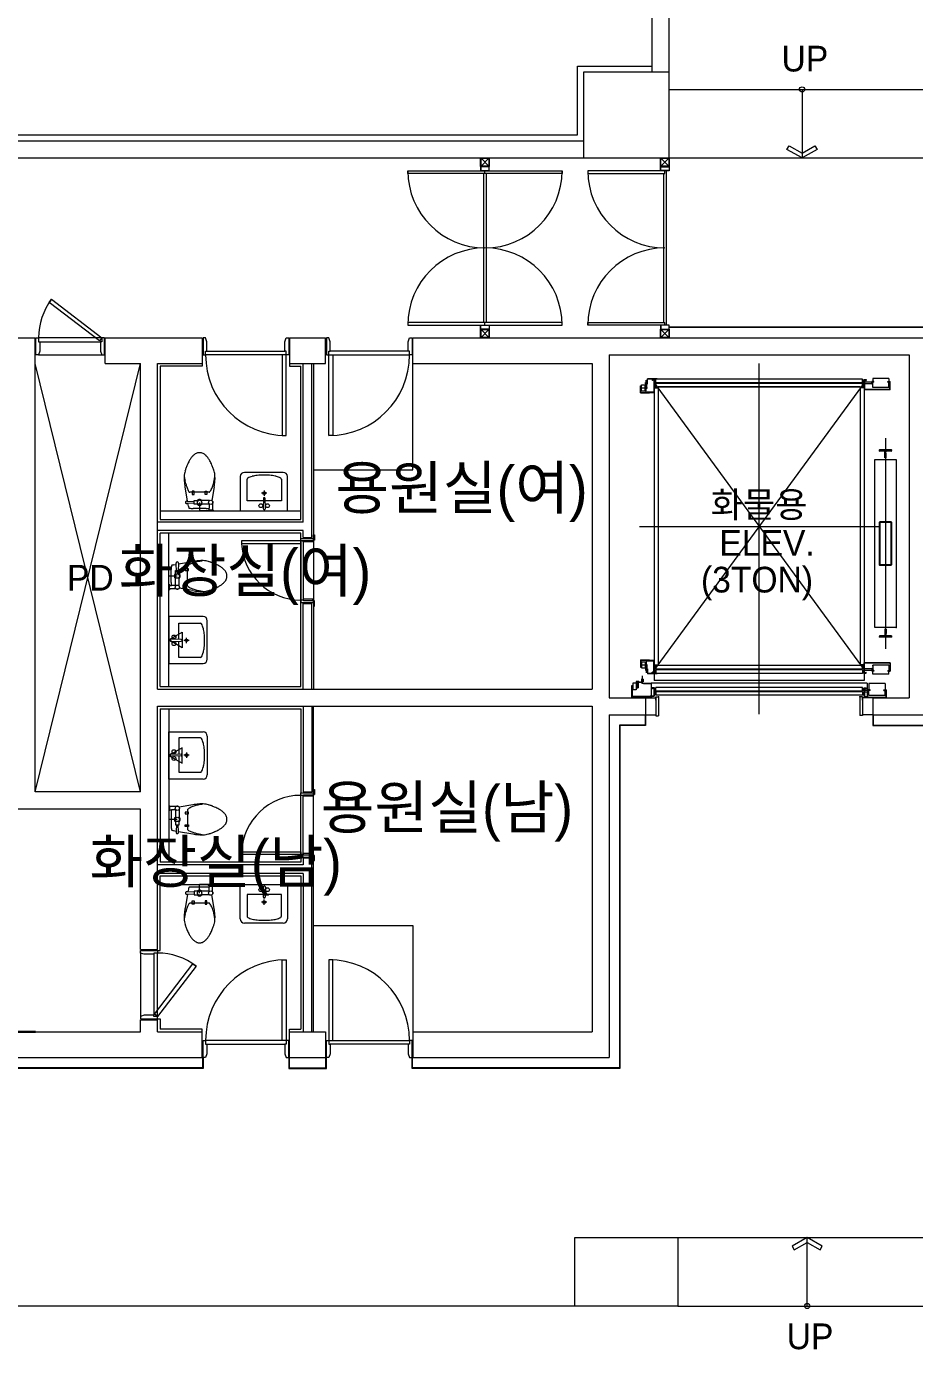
# Model space of a CAD drawing. Header units: millimetres. Extents: x 43806 to 399860, y -65551 to 59129.
# Drawn here: x 168675 to 179038, y -37451 to -22008 of the extents above; entities that cross this region are included whole.
import ezdxf
from ezdxf.enums import TextEntityAlignment as Align

# ---------------------------------------------------------------- set-up
doc = ezdxf.new("R2010")
doc.units = ezdxf.units.MM
doc.header["$LTSCALE"] = 400
doc.header["$MEASUREMENT"] = 0
doc.linetypes.add('광-XR-PLAN$0$PHANTOM', pattern=[2.5, 1.25, -0.25, 0.25, -0.25, 0.25, -0.25])
doc.layers.add('A', color=8, linetype='CONTINUOUS', lineweight=0)
doc.layers.add('유도관제-구역제어장치', color=7, linetype='CONTINUOUS')
doc.styles.add('CS', font='', dxfattribs={"height": 300})
doc.styles.get('CS').set_extended_font_data('HYwulM')

msp = doc.modelspace()

# ---------------------------------------------------------------- linework, layer by layer
at = {"layer": 'A', "ltscale": 2}
for p, q in [((175975, -22543), (175975, -14543)), ((176175, -22543), (176175, -14543)), ((175105, -23273), (175105, -22473)), ((175105, -22473), (175975, -22473)), ((176175, -22543), (175175, -22543)), ((175175, -22543), (175175, -23543)), ((176175, -23543), (176175, -22543)), ((176175, -22743), (179275, -22743)), ((168145, -23273), (175105, -23273)), ((168075, -23343), (175175, -23343)), ((168075, -23543), (175175, -23543)), ((175175, -23543), (176175, -23543)), ((176175, -23543), (179275, -23543)), ((179301, -25517), (176175, -25517)), ((179295, -25523), (176175, -25523)), ((165975, -25643), (168775, -25643)), ((168775, -30943), (168775, -25643)), ((169595, -25643), (170725, -25643)), ((169595, -25943), (169595, -25643)), ((170725, -25643), (170725, -25943)), ((171745, -25643), (172165, -25643)), ((171745, -25643), (171745, -25943)), ((172165, -25943), (172165, -25643)), ((173185, -25643), (179175, -25643)), ((173185, -25943), (173185, -25643)), ((168775, -30943), (170005, -25943)), ((170005, -30943), (168775, -25943)), ((169595, -25943), (170005, -25943)), ((170005, -30943), (170005, -25943)), ((170205, -25943), (170725, -25943)), ((170205, -29743), (170205, -25943)), ((170725, -25943), (170725, -25973)), ((171745, -25943), (172165, -25943)), ((171745, -25943), (171745, -25973)), ((173185, -25943), (175275, -25943)), ((173185, -27183), (173185, -25943)), ((175275, -25943), (175275, -29743)), ((175475, -25843), (175475, -29843)), ((175475, -25843), (178975, -25843)), ((178975, -25843), (178975, -29843)), ((170725, -25973), (170235, -25973)), ((170235, -25973), (170235, -27763)), ((171745, -25973), (171875, -25973)), ((171875, -27763), (171875, -25973)), ((172025, -27183), (173185, -27183)), ((170235, -27763), (171875, -27763)), ((170205, -29743), (175275, -29743)), ((170205, -29943), (175275, -29943)), ((170205, -32783), (170205, -29943)), ((175275, -29943), (175275, -33743)), ((175475, -29843), (175900, -29843)), ((175900, -29843), (175900, -30043)), ((178550, -29843), (178975, -29843)), ((178550, -29843), (178550, -30043)), ((175475, -30043), (175475, -34043)), ((175475, -30043), (175900, -30043)), ((175894, -30043), (175894, -30163)), ((175900, -30043), (175900, -30169)), ((178550, -30043), (179175, -30043)), ((178550, -30043), (178550, -30169)), ((178556, -30043), (178556, -30163)), ((175894, -30163), (175595, -30163)), ((175595, -30163), (175595, -34163)), ((175900, -30169), (175601, -30169)), ((175601, -30169), (175601, -34169)), ((178550, -30169), (179301, -30169)), ((178556, -30163), (179295, -30163)), ((170005, -30943), (168775, -30943)), ((170005, -31143), (166175, -31143)), ((170005, -32783), (170005, -31143)), ((170235, -32793), (170235, -31923)), ((170235, -31923), (171875, -31923)), ((171875, -31923), (171875, -33713)), ((172025, -32503), (173185, -32503)), ((173185, -32503), (173185, -33743)), ((170005, -32783), (170205, -32783)), ((170205, -32793), (170235, -32793)), ((170005, -33743), (170005, -33603)), ((170005, -33603), (170205, -33603)), ((170205, -33593), (170235, -33593)), ((170205, -33743), (170205, -33603)), ((170235, -33593), (170235, -33713)), ((166175, -33743), (170005, -33743)), ((170205, -33743), (170725, -33743)), ((170725, -33713), (170235, -33713)), ((170725, -33743), (170725, -33713)), ((170725, -34043), (170725, -33743)), ((171745, -33743), (171745, -33713)), ((171745, -33713), (171875, -33713)), ((171745, -33743), (172165, -33743)), ((171745, -34043), (171745, -33743)), ((172165, -33743), (172165, -34043)), ((173185, -33743), (175275, -33743)), ((173185, -33743), (173185, -34043)), ((165975, -34043), (170725, -34043)), ((170729, -34043), (170735, -34043)), ((170729, -34043), (170729, -34163)), ((170735, -34043), (170735, -34169)), ((171735, -34043), (171741, -34043)), ((171735, -34043), (171735, -34169)), ((171741, -34043), (171741, -34163)), ((171745, -34043), (172165, -34043)), ((172169, -34043), (172175, -34043)), ((172169, -34163), (172169, -34043)), ((172175, -34169), (172175, -34043)), ((173175, -34043), (173181, -34043)), ((173175, -34169), (173175, -34043)), ((173181, -34163), (173181, -34043)), ((173185, -34043), (175475, -34043)), ((170729, -34163), (168169, -34163)), ((170735, -34169), (168169, -34169)), ((171735, -34169), (172175, -34169)), ((171741, -34163), (172169, -34163)), ((175601, -34169), (173175, -34169)), ((175595, -34163), (173181, -34163)), ((175075, -36143), (176275, -36143)), ((175075, -36943), (175075, -36143)), ((176275, -36143), (179295, -36143)), ((176275, -36143), (176275, -36943)), ((175075, -36943), (168175, -36943)), ((176275, -36943), (175075, -36943)), ((176275, -36943), (179295, -36943))]:
    msp.add_line(p, q, dxfattribs=at)
at = {"layer": 'A'}
for p, q in [((177725, -22743), (177725, -23543)), ((177549, -23443), (177574, -23400)), ((177725, -23543), (177549, -23443)), ((177574, -23400), (177725, -23486)), ((177725, -23486), (177875, -23400)), ((177900, -23443), (177725, -23543)), ((177875, -23400), (177900, -23443)), ((173975, -23643), (173975, -23543)), ((173975, -23543), (174075, -23543)), ((174071, -23639), (173979, -23547)), ((173979, -23639), (174071, -23547)), ((173979, -23639), (173979, -23547)), ((173979, -23547), (174071, -23547)), ((174071, -23547), (174071, -23639)), ((174075, -23543), (174075, -23643)), ((176075, -23643), (176075, -23543)), ((176075, -23543), (176175, -23543)), ((176171, -23639), (176079, -23547)), ((176079, -23639), (176171, -23547)), ((176079, -23639), (176079, -23547)), ((176079, -23547), (176171, -23547)), ((176171, -23547), (176171, -23639)), ((176175, -23543), (176175, -23643)), ((173125, -23723), (173125, -23693)), ((173125, -23693), (174925, -23693)), ((174925, -23723), (173125, -23723)), ((174075, -23643), (173975, -23643)), ((174075, -23643), (173975, -23643)), ((173975, -23643), (173975, -23693)), ((173975, -23693), (174075, -23693)), ((174073, -23645), (173977, -23645)), ((173977, -23645), (173977, -23691)), ((173977, -23691), (174073, -23691)), ((174071, -23639), (173979, -23639)), ((174010, -23723), (174010, -25463)), ((174025, -23723), (174025, -23693)), ((174040, -23723), (174040, -25463)), ((174073, -23691), (174073, -23645)), ((174075, -23693), (174075, -23643)), ((174925, -23693), (174925, -23723)), ((176125, -23693), (175225, -23693)), ((175225, -23693), (175225, -23723)), ((175225, -23723), (176125, -23723)), ((176175, -23643), (176075, -23643)), ((176075, -23693), (176075, -23643)), ((176075, -23643), (176175, -23643)), ((176175, -23693), (176075, -23693)), ((176077, -23691), (176077, -23645)), ((176077, -23645), (176173, -23645)), ((176173, -23691), (176077, -23691)), ((176171, -23639), (176079, -23639)), ((176110, -23723), (176110, -25463)), ((176125, -23723), (176125, -23693)), ((176140, -23693), (176140, -25493)), ((176173, -23645), (176173, -23691)), ((176175, -23643), (176175, -23693)), ((168941, -25230), (168967, -25193)), ((169528, -25679), (168941, -25230)), ((168967, -25193), (169555, -25643)), ((174925, -25463), (173125, -25463)), ((173125, -25463), (173125, -25493)), ((174025, -25493), (174025, -25463)), ((174925, -25493), (174925, -25463)), ((175225, -25493), (175225, -25463)), ((175225, -25463), (176125, -25463)), ((176125, -25493), (176125, -25463)), ((173125, -25493), (174925, -25493)), ((173975, -25493), (174075, -25493)), ((173975, -25543), (173975, -25493)), ((173975, -25643), (173975, -25543)), ((173975, -25543), (174075, -25543)), ((174075, -25543), (173975, -25543)), ((173977, -25495), (174073, -25495)), ((173977, -25541), (173977, -25495)), ((174073, -25541), (173977, -25541)), ((174071, -25639), (173979, -25547)), ((173979, -25639), (174071, -25547)), ((173979, -25639), (173979, -25547)), ((173979, -25547), (174071, -25547)), ((174071, -25547), (174071, -25639)), ((174073, -25495), (174073, -25541)), ((174075, -25493), (174075, -25543)), ((174075, -25543), (174075, -25643)), ((176125, -25493), (175225, -25493)), ((176175, -25493), (176075, -25493)), ((176075, -25493), (176075, -25543)), ((176075, -25643), (176075, -25543)), ((176075, -25543), (176175, -25543)), ((176075, -25543), (176175, -25543)), ((176173, -25495), (176077, -25495)), ((176077, -25495), (176077, -25541)), ((176077, -25541), (176173, -25541)), ((176171, -25639), (176079, -25547)), ((176079, -25639), (176171, -25547)), ((176079, -25639), (176079, -25547)), ((176079, -25547), (176171, -25547)), ((176171, -25547), (176171, -25639)), ((176173, -25541), (176173, -25495)), ((176175, -25543), (176175, -25493)), ((176175, -25543), (176175, -25643)), ((168785, -25643), (168785, -25643)), ((168785, -25643), (168815, -25643)), ((168785, -25843), (168785, -25643)), ((169555, -25643), (168815, -25643)), ((168815, -25643), (168815, -25688)), ((168815, -25688), (168830, -25688)), ((168830, -25688), (169540, -25688)), ((168830, -25688), (168830, -25798)), ((169555, -25643), (169528, -25679)), ((169555, -25688), (169540, -25688)), ((169540, -25688), (169540, -25798)), ((169585, -25643), (169555, -25643)), ((169555, -25643), (169555, -25688)), ((169585, -25643), (169585, -25643)), ((169585, -25843), (169585, -25643)), ((170765, -25643), (170735, -25643)), ((170735, -25643), (170735, -25843)), ((170780, -25688), (170765, -25643)), ((170765, -25643), (170765, -25643)), ((170780, -25798), (170780, -25688)), ((171690, -25688), (171705, -25643)), ((171690, -25798), (171690, -25688)), ((171705, -25643), (171705, -25643)), ((171705, -25643), (171735, -25643)), ((171735, -25643), (171735, -25843)), ((172205, -25643), (172175, -25643)), ((172175, -25643), (172175, -25843)), ((172220, -25688), (172205, -25643)), ((172205, -25643), (172205, -25643)), ((172220, -25798), (172220, -25688)), ((173130, -25688), (173145, -25643)), ((173130, -25798), (173130, -25688)), ((173145, -25643), (173145, -25643)), ((173145, -25643), (173175, -25643)), ((173175, -25643), (173175, -25843)), ((174075, -25643), (173975, -25643)), ((174071, -25639), (173979, -25639)), ((176175, -25643), (176075, -25643)), ((176171, -25639), (176079, -25639)), ((168815, -25843), (168785, -25843)), ((168830, -25798), (168815, -25843)), ((168815, -25843), (169555, -25843)), ((168815, -25843), (168815, -25843)), ((169540, -25798), (169555, -25843)), ((169555, -25843), (169555, -25843)), ((169555, -25843), (169585, -25843)), ((170735, -25843), (170735, -25843)), ((170735, -25843), (170765, -25843)), ((170765, -25843), (170765, -25798)), ((170765, -25798), (170780, -25798)), ((171705, -25843), (170765, -25843)), ((170780, -25798), (171690, -25798)), ((171660, -25843), (171660, -26783)), ((171705, -25843), (171660, -25843)), ((171705, -25798), (171690, -25798)), ((171705, -25843), (171705, -25798)), ((171705, -26783), (171705, -25843)), ((171735, -25843), (171705, -25843)), ((171735, -25843), (171735, -25843)), ((171905, -27793), (171905, -25943)), ((172005, -27973), (172005, -25943)), ((172025, -25943), (172025, -29743)), ((172175, -25843), (172175, -25843)), ((172175, -25843), (172205, -25843)), ((172205, -25843), (172205, -25798)), ((172205, -25798), (172220, -25798)), ((172205, -25843), (173145, -25843)), ((172205, -26783), (172205, -25843)), ((172205, -25843), (172250, -25843)), ((173130, -25798), (172220, -25798)), ((172250, -25843), (172250, -26783)), ((173145, -25798), (173130, -25798)), ((173145, -25843), (173145, -25798)), ((173175, -25843), (173145, -25843)), ((173175, -25843), (173175, -25843)), ((177225, -30034), (177225, -25943)), ((175840, -26286), (175840, -26201)), ((175840, -26201), (175846, -26201)), ((175840, -26226), (175921, -26226)), ((175846, -26280), (175846, -26201)), ((175846, -26212), (175852, -26212)), ((175846, -26240), (175852, -26240)), ((175852, -26262), (175852, -26191)), ((175852, -26191), (175894, -26191)), ((175894, -26262), (175894, -26191)), ((175898, -26180), (175898, -26164)), ((175898, -26164), (175917, -26164)), ((175898, -26180), (175920, -26180)), ((175902, -26229), (175902, -26180)), ((175902, -26229), (175913, -26229)), ((175908, -26280), (175908, -26135)), ((175913, -26229), (175913, -26180)), ((175917, -26133), (175920, -26133)), ((175917, -26180), (175917, -26133)), ((175920, -26180), (175920, -26123)), ((176035, -26123), (175920, -26123)), ((175920, -26152), (175923, -26152)), ((175923, -26152), (175923, -26126)), ((176020, -26126), (175923, -26126)), ((175975, -26130), (175975, -26142)), ((176000, -26130), (175975, -26130)), ((175981, -26142), (175975, -26142)), ((175981, -26136), (175981, -26142)), ((175994, -26136), (175981, -26136)), ((176020, -26147), (175991, -26147)), ((176020, -26197), (175991, -26197)), ((175994, -26136), (175994, -26274)), ((176000, -26130), (176000, -26280)), ((176016, -26141), (176000, -26141)), ((176016, -26154), (176000, -26154)), ((178450, -26168), (176000, -26168)), ((178450, -26168), (176000, -29518)), ((176000, -26168), (178450, -29518)), ((176000, -26168), (176000, -29643)), ((176016, -26191), (176000, -26191)), ((176016, -26204), (176000, -26204)), ((176000, -26228), (176045, -26228)), ((176020, -26133), (176005, -26133)), ((176005, -26133), (176005, -26140)), ((176017, -26140), (176005, -26140)), ((176017, -26154), (176005, -26154)), ((176005, -26162), (176005, -26154)), ((176020, -26162), (176005, -26162)), ((176020, -26183), (176005, -26183)), ((176005, -26183), (176005, -26190)), ((176017, -26190), (176005, -26190)), ((176017, -26204), (176005, -26204)), ((176005, -26212), (176005, -26204)), ((176020, -26212), (176005, -26212)), ((176016, -26154), (176016, -26141)), ((176016, -26191), (176016, -26204)), ((176017, -26154), (176017, -26140)), ((176017, -26190), (176017, -26204)), ((178430, -26126), (176020, -26126)), ((176020, -26168), (176020, -26126)), ((176020, -26164), (176020, -26168)), ((178430, -26168), (176020, -26168)), ((178430, -26176), (176020, -26176)), ((176020, -26218), (176020, -26176)), ((176020, -26176), (176020, -26206)), ((178430, -26218), (176020, -26218)), ((176035, -26126), (176035, -26123)), ((178405, -26213), (176045, -26213)), ((176045, -26213), (176045, -29458)), ((178405, -26213), (178405, -29458)), ((178450, -26228), (178405, -26228)), ((178430, -26168), (178430, -26126)), ((178430, -26133), (178444, -26133)), ((178430, -26162), (178444, -26162)), ((178430, -26164), (178430, -26168)), ((178430, -26176), (178430, -26206)), ((178430, -26218), (178430, -26176)), ((178430, -26183), (178444, -26183)), ((178430, -26197), (178459, -26197)), ((178430, -26212), (178444, -26212)), ((178433, -26140), (178444, -26140)), ((178433, -26154), (178433, -26140)), ((178433, -26154), (178444, -26154)), ((178433, -26190), (178444, -26190)), ((178433, -26190), (178433, -26204)), ((178433, -26204), (178444, -26204)), ((178434, -26154), (178434, -26141)), ((178434, -26141), (178450, -26141)), ((178434, -26154), (178450, -26154)), ((178434, -26191), (178450, -26191)), ((178434, -26191), (178434, -26204)), ((178434, -26204), (178450, -26204)), ((178444, -26133), (178444, -26140)), ((178444, -26162), (178444, -26154)), ((178444, -26183), (178444, -26190)), ((178444, -26212), (178444, -26204)), ((178450, -26130), (178450, -26250)), ((178450, -26130), (178474, -26130)), ((178450, -26168), (178450, -29643)), ((178755, -26250), (178450, -26250)), ((178455, -26136), (178455, -26245)), ((178455, -26136), (178469, -26136)), ((178538, -26160), (178455, -26160)), ((178538, -26181), (178455, -26181)), ((178751, -26245), (178455, -26245)), ((178469, -26136), (178469, -26142)), ((178469, -26142), (178474, -26142)), ((178474, -26130), (178474, -26142)), ((178538, -26183), (178538, -26154)), ((178563, -26154), (178538, -26154)), ((178542, -26183), (178538, -26183)), ((178542, -26183), (178542, -26158)), ((178563, -26158), (178542, -26158)), ((178740, -26118), (178550, -26118)), ((178550, -26118), (178550, -26152)), ((178565, -26152), (178550, -26152)), ((178550, -26221), (178550, -26161)), ((178565, -26161), (178550, -26161)), ((178550, -26213), (178550, -26221)), ((178740, -26221), (178550, -26221)), ((178563, -26158), (178563, -26154)), ((178565, -26161), (178565, -26152)), ((178725, -26161), (178725, -26152)), ((178725, -26152), (178740, -26152)), ((178725, -26161), (178740, -26161)), ((178727, -26158), (178727, -26154)), ((178727, -26154), (178751, -26154)), ((178727, -26158), (178748, -26158)), ((178740, -26118), (178740, -26152)), ((178740, -26221), (178740, -26161)), ((178748, -26167), (178748, -26158)), ((178748, -26167), (178751, -26167)), ((178751, -26245), (178751, -26152)), ((178751, -26152), (178755, -26152)), ((178755, -26250), (178755, -26152)), ((175840, -26286), (175945, -26286)), ((175846, -26280), (176000, -26280)), ((175852, -26262), (175894, -26262)), ((175917, -26280), (175917, -26274)), ((175917, -26274), (175994, -26274)), ((171660, -26783), (171705, -26783)), ((172250, -26783), (172205, -26783)), ((178699, -26814), (178699, -29273)), ((178574, -29023), (178574, -27063)), ((178574, -27063), (178824, -27063)), ((178824, -27063), (178824, -29023)), ((171170, -27263), (171170, -27663)), ((171670, -27213), (171220, -27213)), ((171249, -27546), (171249, -27292)), ((171649, -27292), (171649, -27546)), ((171720, -27663), (171720, -27263)), ((170554, -27549), (170525, -27383)), ((170695, -27443), (170580, -27443)), ((170610, -27433), (170610, -27473)), ((170630, -27433), (170610, -27433)), ((170610, -27473), (170630, -27473)), ((170630, -27473), (170630, -27433)), ((170810, -27443), (170695, -27443)), ((170760, -27473), (170760, -27433)), ((170760, -27433), (170780, -27433)), ((170780, -27473), (170760, -27473)), ((170780, -27433), (170780, -27473)), ((170865, -27383), (170837, -27541)), ((171480, -27456), (171418, -27456)), ((171450, -27425), (171450, -27487)), ((170545, -27548), (170554, -27549)), ((170559, -27577), (170545, -27578)), ((170554, -27549), (170630, -27553)), ((170630, -27573), (170559, -27577)), ((170565, -27608), (170559, -27577)), ((170695, -27633), (170620, -27633)), ((170630, -27543), (170680, -27543)), ((170630, -27583), (170630, -27543)), ((170680, -27583), (170630, -27583)), ((170695, -27563), (170695, -27663)), ((170770, -27633), (170695, -27633)), ((170810, -27543), (170710, -27543)), ((170810, -27583), (170710, -27583)), ((170805, -27578), (170805, -27632)), ((170805, -27653), (170805, -27632)), ((170845, -27578), (170845, -27653)), ((171437, -27546), (171249, -27546)), ((171439, -27517), (171435, -27630)), ((171464, -27630), (171459, -27517)), ((171649, -27546), (171461, -27546)), ((171905, -27793), (170205, -27793)), ((170790, -27663), (170695, -27663)), ((170790, -27663), (170795, -27653)), ((170860, -27663), (170790, -27663)), ((170795, -27653), (170805, -27653)), ((170845, -27653), (170805, -27653)), ((170845, -27653), (170855, -27653)), ((170855, -27653), (170860, -27663)), ((171170, -27663), (171720, -27663)), ((171905, -27893), (170205, -27893)), ((170235, -29713), (170235, -27923)), ((171875, -27923), (170235, -27923)), ((171875, -29713), (171875, -27923)), ((171905, -27973), (171905, -27893)), ((172025, -28003), (172025, -27943)), ((172025, -27943), (172035, -27943)), ((172035, -27943), (172035, -28003)), ((175827, -27843), (178622, -27843)), ((171875, -28013), (171185, -28013)), ((171185, -28013), (171185, -28043)), ((171185, -28043), (171875, -28043)), ((171875, -28013), (171875, -27983)), ((171875, -27983), (172025, -27983)), ((171875, -28043), (171875, -28013)), ((171908, -28013), (171875, -28013)), ((171905, -27973), (172005, -27973)), ((171905, -28023), (171905, -28693)), ((172025, -28013), (172012, -28013)), ((172025, -27983), (172025, -28013)), ((172035, -28003), (172025, -28003)), ((170449, -28282), (170615, -28253)), ((170365, -28423), (170365, -28348)), ((170390, -28293), (170421, -28288)), ((170415, -28408), (170415, -28358)), ((170415, -28358), (170455, -28358)), ((170421, -28288), (170420, -28273)), ((170425, -28358), (170421, -28288)), ((170449, -28282), (170445, -28358)), ((170450, -28273), (170449, -28282)), ((170455, -28358), (170455, -28408)), ((170565, -28338), (170525, -28338)), ((170525, -28338), (170525, -28358)), ((170525, -28358), (170565, -28358)), ((170555, -28423), (170555, -28308)), ((170565, -28358), (170565, -28338)), ((170435, -28423), (170335, -28423)), ((170335, -28518), (170335, -28423)), ((170335, -28588), (170335, -28518)), ((170335, -28518), (170345, -28523)), ((170345, -28523), (170345, -28533)), ((170345, -28573), (170345, -28533)), ((170345, -28533), (170366, -28533)), ((170365, -28498), (170365, -28423)), ((170420, -28533), (170366, -28533)), ((170415, -28538), (170415, -28438)), ((170455, -28538), (170455, -28438)), ((170615, -28593), (170457, -28565)), ((170525, -28488), (170565, -28488)), ((170525, -28508), (170525, -28488)), ((170565, -28508), (170525, -28508)), ((170555, -28538), (170555, -28423)), ((170565, -28488), (170565, -28508)), ((170345, -28583), (170335, -28588)), ((170420, -28573), (170345, -28573)), ((170345, -28573), (170345, -28583)), ((171908, -28703), (171875, -28703)), ((171875, -28703), (171875, -28733)), ((172025, -28703), (172012, -28703)), ((172025, -28733), (172025, -28703)), ((172035, -28713), (172025, -28713)), ((172025, -28713), (172025, -28773)), ((172035, -28773), (172035, -28713)), ((171875, -28733), (172025, -28733)), ((171905, -29743), (171905, -28743)), ((171905, -28743), (172005, -28743)), ((172005, -29743), (172005, -28743)), ((172025, -28773), (172035, -28773)), ((170735, -28894), (170335, -28894)), ((170335, -28894), (170335, -29444)), ((170452, -29162), (170452, -28974)), ((170452, -28974), (170706, -28974)), ((170785, -29394), (170785, -28944)), ((178824, -29023), (178574, -29023)), ((170335, -29169), (170491, -29079)), ((170491, -29260), (170335, -29169)), ((170481, -29164), (170368, -29159)), ((170368, -29188), (170481, -29184)), ((170452, -29374), (170452, -29185)), ((170491, -29079), (170491, -29260)), ((170573, -29174), (170511, -29174)), ((170542, -29205), (170542, -29143)), ((170335, -29444), (170735, -29444)), ((170706, -29374), (170452, -29374)), ((175840, -29400), (175945, -29400)), ((175840, -29400), (175840, -29486)), ((175840, -29460), (175921, -29460)), ((175840, -29486), (175846, -29486)), ((175846, -29406), (175846, -29486)), ((175846, -29406), (176000, -29406)), ((175846, -29446), (175852, -29446)), ((175846, -29474), (175852, -29474)), ((175852, -29425), (175852, -29496)), ((175852, -29425), (175894, -29425)), ((175852, -29496), (175894, -29496)), ((175894, -29425), (175894, -29496)), ((175902, -29457), (175902, -29506)), ((175902, -29457), (175913, -29457)), ((175908, -29406), (175908, -29552)), ((175913, -29457), (175913, -29506)), ((175917, -29406), (175917, -29412)), ((175917, -29412), (175994, -29412)), ((176020, -29489), (175991, -29489)), ((175994, -29550), (175994, -29412)), ((176000, -29557), (176000, -29406)), ((176000, -29458), (176045, -29458)), ((176016, -29483), (176000, -29483)), ((176020, -29475), (176005, -29475)), ((176005, -29475), (176005, -29482)), ((176017, -29482), (176005, -29482)), ((176016, -29496), (176016, -29483)), ((176017, -29496), (176017, -29482)), ((178430, -29468), (176020, -29468)), ((176020, -29468), (176020, -29510)), ((176020, -29510), (176020, -29481)), ((178450, -29458), (178405, -29458)), ((178430, -29468), (178430, -29510)), ((178430, -29475), (178444, -29475)), ((178430, -29510), (178430, -29481)), ((178430, -29489), (178459, -29489)), ((178433, -29482), (178444, -29482)), ((178433, -29496), (178433, -29482)), ((178434, -29483), (178450, -29483)), ((178434, -29496), (178434, -29483)), ((178444, -29475), (178444, -29482)), ((178450, -29557), (178450, -29437)), ((178755, -29437), (178450, -29437)), ((178455, -29550), (178455, -29441)), ((178751, -29441), (178455, -29441)), ((178740, -29465), (178550, -29465)), ((178550, -29465), (178550, -29526)), ((178550, -29474), (178550, -29465)), ((178740, -29465), (178740, -29526)), ((178751, -29441), (178751, -29535)), ((178755, -29437), (178755, -29535)), ((175805, -29646), (175805, -29735)), ((175870, -29627), (175850, -29627)), ((175850, -29627), (175850, -29656)), ((175870, -29642), (175850, -29642)), ((175860, -29586), (175860, -29682)), ((175870, -29627), (175870, -29656)), ((175898, -29506), (175898, -29522)), ((175898, -29506), (175920, -29506)), ((175898, -29522), (175917, -29522)), ((175917, -29506), (175917, -29553)), ((175917, -29553), (175920, -29553)), ((175920, -29506), (175920, -29564)), ((175920, -29535), (175923, -29535)), ((176035, -29564), (175920, -29564)), ((175923, -29535), (175923, -29560)), ((176020, -29560), (175923, -29560)), ((175981, -29544), (175975, -29544)), ((175975, -29557), (175975, -29544)), ((176000, -29557), (175975, -29557)), ((175981, -29550), (175981, -29544)), ((175994, -29550), (175981, -29550)), ((176020, -29539), (175991, -29539)), ((176016, -29496), (176000, -29496)), ((176016, -29533), (176000, -29533)), ((176016, -29546), (176000, -29546)), ((178450, -29643), (176000, -29643)), ((176017, -29496), (176005, -29496)), ((176005, -29504), (176005, -29496)), ((176020, -29504), (176005, -29504)), ((176020, -29525), (176005, -29525)), ((176005, -29525), (176005, -29532)), ((176017, -29532), (176005, -29532)), ((176017, -29546), (176005, -29546)), ((176005, -29554), (176005, -29546)), ((176020, -29554), (176005, -29554)), ((176016, -29533), (176016, -29546)), ((176017, -29532), (176017, -29546)), ((178430, -29510), (176020, -29510)), ((178430, -29518), (176020, -29518)), ((176020, -29523), (176020, -29518)), ((176020, -29518), (176020, -29560)), ((178430, -29560), (176020, -29560)), ((176035, -29560), (176035, -29564)), ((178430, -29504), (178444, -29504)), ((178430, -29523), (178430, -29518)), ((178430, -29518), (178430, -29560)), ((178430, -29525), (178444, -29525)), ((178430, -29554), (178444, -29554)), ((178433, -29496), (178444, -29496)), ((178433, -29532), (178433, -29546)), ((178433, -29532), (178444, -29532)), ((178433, -29546), (178444, -29546)), ((178434, -29496), (178450, -29496)), ((178434, -29533), (178434, -29546)), ((178434, -29533), (178450, -29533)), ((178434, -29546), (178450, -29546)), ((178444, -29504), (178444, -29496)), ((178444, -29525), (178444, -29532)), ((178444, -29554), (178444, -29546)), ((178450, -29557), (178474, -29557)), ((178538, -29505), (178455, -29505)), ((178538, -29526), (178455, -29526)), ((178455, -29550), (178469, -29550)), ((178469, -29544), (178474, -29544)), ((178469, -29550), (178469, -29544)), ((178474, -29557), (178474, -29544)), ((178538, -29504), (178538, -29532)), ((178542, -29504), (178538, -29504)), ((178563, -29532), (178538, -29532)), ((178542, -29504), (178542, -29528)), ((178563, -29528), (178542, -29528)), ((178565, -29526), (178550, -29526)), ((178565, -29535), (178550, -29535)), ((178550, -29568), (178550, -29535)), ((178740, -29568), (178550, -29568)), ((178563, -29528), (178563, -29532)), ((178565, -29526), (178565, -29535)), ((178725, -29526), (178725, -29535)), ((178725, -29526), (178740, -29526)), ((178725, -29535), (178740, -29535)), ((178727, -29528), (178727, -29532)), ((178727, -29528), (178748, -29528)), ((178727, -29532), (178751, -29532)), ((178740, -29568), (178740, -29535)), ((178748, -29519), (178751, -29519)), ((178748, -29519), (178748, -29528)), ((178751, -29535), (178755, -29535)), ((170235, -29713), (171875, -29713)), ((175737, -29705), (175737, -29843)), ((175743, -29705), (175737, -29705)), ((175743, -29705), (175743, -29837)), ((175749, -29708), (175743, -29708)), ((175749, -29726), (175743, -29726)), ((175791, -29672), (175749, -29672)), ((175749, -29672), (175749, -29752)), ((175791, -29752), (175749, -29752)), ((175821, -29652), (175789, -29652)), ((175789, -29652), (175789, -29662)), ((175791, -29672), (175791, -29752)), ((175797, -29662), (175797, -29726)), ((175812, -29726), (175797, -29726)), ((175805, -29657), (175837, -29657)), ((175805, -29663), (175837, -29663)), ((175812, -29662), (175812, -29726)), ((175821, -29652), (175821, -29662)), ((175835, -29663), (175877, -29678)), ((175837, -29657), (175879, -29672)), ((175877, -29678), (175965, -29678)), ((175879, -29672), (175965, -29672)), ((178485, -29672), (175965, -29672)), ((175965, -29672), (175965, -29822)), ((175965, -29770), (175965, -29822)), ((175975, -29727), (175975, -29739)), ((176000, -29727), (175975, -29727)), ((175981, -29739), (175975, -29739)), ((175981, -29733), (175981, -29739)), ((175994, -29733), (175981, -29733)), ((176020, -29744), (175991, -29744)), ((176020, -29794), (175991, -29794)), ((175994, -29733), (175994, -29822)), ((176000, -29727), (176000, -29827)), ((176016, -29738), (176000, -29738)), ((176016, -29751), (176000, -29751)), ((176016, -29788), (176000, -29788)), ((176016, -29801), (176000, -29801)), ((176020, -29730), (176005, -29730)), ((176005, -29730), (176005, -29737)), ((176017, -29737), (176005, -29737)), ((176017, -29751), (176005, -29751)), ((176005, -29759), (176005, -29751)), ((176020, -29759), (176005, -29759)), ((176020, -29780), (176005, -29780)), ((176005, -29780), (176005, -29787)), ((176017, -29787), (176005, -29787)), ((176005, -29809), (176005, -29801)), ((176017, -29801), (176005, -29801)), ((176016, -29751), (176016, -29738)), ((176016, -29788), (176016, -29801)), ((176017, -29751), (176017, -29737)), ((176017, -29787), (176017, -29801)), ((178430, -29723), (176020, -29723)), ((176020, -29765), (176020, -29723)), ((178430, -29765), (176020, -29765)), ((178430, -29773), (176020, -29773)), ((176020, -29773), (176020, -29815)), ((178430, -29765), (178430, -29723)), ((178430, -29730), (178444, -29730)), ((178430, -29744), (178459, -29744)), ((178430, -29759), (178444, -29759)), ((178430, -29773), (178430, -29815)), ((178430, -29780), (178444, -29780)), ((178430, -29794), (178459, -29794)), ((178433, -29737), (178444, -29737)), ((178433, -29751), (178433, -29737)), ((178433, -29751), (178444, -29751)), ((178433, -29787), (178433, -29801)), ((178433, -29787), (178444, -29787)), ((178433, -29801), (178444, -29801)), ((178434, -29738), (178450, -29738)), ((178434, -29751), (178434, -29738)), ((178434, -29751), (178450, -29751)), ((178434, -29788), (178450, -29788)), ((178434, -29788), (178434, -29801)), ((178434, -29801), (178450, -29801)), ((178444, -29730), (178444, -29737)), ((178444, -29759), (178444, -29751)), ((178444, -29780), (178444, -29787)), ((178444, -29809), (178444, -29801)), ((178450, -29729), (178450, -29839)), ((178450, -29729), (178474, -29729)), ((178455, -29735), (178455, -29834)), ((178455, -29735), (178469, -29735)), ((178493, -29759), (178455, -29759)), ((178493, -29780), (178455, -29780)), ((178469, -29735), (178469, -29741)), ((178469, -29741), (178474, -29741)), ((178474, -29729), (178474, -29741)), ((178485, -29672), (178485, -29759)), ((178485, -29780), (178485, -29834)), ((178493, -29781), (178493, -29752)), ((178518, -29752), (178493, -29752)), ((178497, -29781), (178493, -29781)), ((178497, -29781), (178497, -29756)), ((178518, -29756), (178497, -29756)), ((178505, -29679), (178505, -29750)), ((178695, -29679), (178505, -29679)), ((178520, -29750), (178505, -29750)), ((178505, -29819), (178505, -29759)), ((178520, -29759), (178505, -29759)), ((178518, -29756), (178518, -29752)), ((178520, -29759), (178520, -29750)), ((178680, -29759), (178680, -29750)), ((178680, -29750), (178695, -29750)), ((178680, -29759), (178695, -29759)), ((178682, -29756), (178682, -29752)), ((178682, -29752), (178706, -29752)), ((178682, -29756), (178703, -29756)), ((178695, -29679), (178695, -29750)), ((178695, -29819), (178695, -29759)), ((178703, -29765), (178703, -29756)), ((178703, -29765), (178706, -29765)), ((178706, -29839), (178706, -29750)), ((178706, -29750), (178710, -29750)), ((178710, -29843), (178710, -29750)), ((171905, -29943), (171905, -30943)), ((172005, -29943), (172005, -30943)), ((172025, -30953), (172025, -29943)), ((175970, -29843), (175737, -29843)), ((175743, -29827), (176000, -29827)), ((175970, -29837), (175743, -29837)), ((175844, -29843), (176020, -29843)), ((175850, -29837), (175970, -29837)), ((175954, -29822), (175954, -29827)), ((175954, -29822), (175994, -29822)), ((175965, -29827), (175965, -29837)), ((175970, -29837), (175970, -29843)), ((176020, -29809), (176005, -29809)), ((178430, -29815), (176020, -29815)), ((176020, -29833), (176020, -30053)), ((176020, -29873), (176020, -29833)), ((176020, -29833), (176050, -29833)), ((176050, -29833), (176050, -30053)), ((178400, -29833), (178400, -30051)), ((178430, -29833), (178400, -29833)), ((178430, -29809), (178444, -29809)), ((178430, -29833), (178430, -30051)), ((178430, -29873), (178430, -29833)), ((178710, -29843), (178430, -29843)), ((178706, -29839), (178450, -29839)), ((178496, -29834), (178455, -29834)), ((178466, -29839), (178466, -29843)), ((178496, -29834), (178496, -29839)), ((178505, -29809), (178505, -29817)), ((178695, -29819), (178505, -29819)), ((170235, -29973), (170235, -31763)), ((170235, -29973), (171875, -29973)), ((171875, -29973), (171875, -30953)), ((175900, -30043), (176020, -30043)), ((176020, -30053), (176050, -30053)), ((178430, -30051), (178400, -30051)), ((178550, -30043), (178430, -30043)), ((170335, -30792), (170335, -30242)), ((170335, -30242), (170735, -30242)), ((170706, -30313), (170452, -30313)), ((170452, -30313), (170452, -30501)), ((170785, -30292), (170785, -30742)), ((170491, -30427), (170335, -30517)), ((170335, -30517), (170491, -30607)), ((170368, -30498), (170481, -30503)), ((170481, -30523), (170368, -30527)), ((170452, -30524), (170452, -30713)), ((170491, -30607), (170491, -30427)), ((170573, -30512), (170511, -30512)), ((170542, -30482), (170542, -30544)), ((170452, -30713), (170706, -30713)), ((170735, -30792), (170335, -30792)), ((171875, -30983), (171875, -30953)), ((171875, -30953), (172025, -30953)), ((171908, -30983), (171875, -30983)), ((171905, -30943), (172005, -30943)), ((171905, -31663), (171905, -30993)), ((172025, -30983), (172012, -30983)), ((172025, -30973), (172025, -30913)), ((172025, -30913), (172035, -30913)), ((172025, -30953), (172025, -30983)), ((172035, -30973), (172025, -30973)), ((172035, -30913), (172035, -30973)), ((170335, -31098), (170335, -31168)), ((170345, -31103), (170335, -31098)), ((170335, -31168), (170345, -31163)), ((170335, -31168), (170335, -31263)), ((170345, -31113), (170345, -31103)), ((170345, -31113), (170345, -31153)), ((170420, -31113), (170345, -31113)), ((170345, -31163), (170345, -31153)), ((170345, -31153), (170366, -31153)), ((170365, -31188), (170365, -31263)), ((170420, -31153), (170366, -31153)), ((170415, -31148), (170415, -31248)), ((170455, -31148), (170455, -31248)), ((170615, -31093), (170457, -31121)), ((170565, -31178), (170525, -31178)), ((170525, -31178), (170525, -31198)), ((170555, -31148), (170555, -31263)), ((170565, -31198), (170565, -31178)), ((170435, -31263), (170335, -31263)), ((170365, -31263), (170365, -31338)), ((170415, -31278), (170415, -31328)), ((170415, -31328), (170455, -31328)), ((170425, -31328), (170421, -31399)), ((170449, -31404), (170445, -31328)), ((170455, -31328), (170455, -31278)), ((170525, -31198), (170565, -31198)), ((170525, -31328), (170565, -31328)), ((170525, -31348), (170525, -31328)), ((170565, -31348), (170525, -31348)), ((170555, -31263), (170555, -31378)), ((170565, -31328), (170565, -31348)), ((170390, -31393), (170421, -31399)), ((170421, -31399), (170420, -31413)), ((170450, -31413), (170449, -31404)), ((170449, -31404), (170615, -31433)), ((171185, -31673), (171185, -31643)), ((171185, -31643), (171875, -31643)), ((171875, -31643), (171875, -31673)), ((171905, -31793), (170205, -31793)), ((171875, -31763), (170235, -31763)), ((171875, -31673), (171185, -31673)), ((171908, -31673), (171875, -31673)), ((171875, -31673), (171875, -31703)), ((171875, -31703), (171875, -31763)), ((171875, -31703), (172025, -31703)), ((171905, -31713), (171905, -31793)), ((171905, -31713), (172005, -31713)), ((172005, -33743), (172005, -31713)), ((172025, -31673), (172012, -31673)), ((172025, -31703), (172025, -31673)), ((172035, -31683), (172025, -31683)), ((172025, -31683), (172025, -31743)), ((172025, -33743), (172025, -31703)), ((172025, -31743), (172035, -31743)), ((172035, -31743), (172035, -31683)), ((171905, -31893), (170205, -31893)), ((171905, -31893), (171905, -33743)), ((170559, -32109), (170545, -32108)), ((170565, -32078), (170559, -32109)), ((170630, -32113), (170559, -32109)), ((170695, -32053), (170620, -32053)), ((170680, -32103), (170630, -32103)), ((170630, -32103), (170630, -32143)), ((170695, -32123), (170695, -32023)), ((170790, -32023), (170695, -32023)), ((170770, -32053), (170695, -32053)), ((170810, -32103), (170710, -32103)), ((170860, -32023), (170790, -32023)), ((170790, -32023), (170795, -32033)), ((170795, -32033), (170805, -32033)), ((170845, -32033), (170805, -32033)), ((170805, -32033), (170805, -32055)), ((170805, -32108), (170805, -32055)), ((170845, -32108), (170845, -32033)), ((170845, -32033), (170855, -32033)), ((170855, -32033), (170860, -32023)), ((171170, -32423), (171170, -32023)), ((171170, -32023), (171720, -32023)), ((171439, -32170), (171435, -32056)), ((171464, -32056), (171459, -32170)), ((171720, -32023), (171720, -32423)), ((170554, -32138), (170525, -32303)), ((170545, -32138), (170554, -32138)), ((170554, -32138), (170630, -32133)), ((170695, -32243), (170580, -32243)), ((170610, -32253), (170610, -32213)), ((170610, -32213), (170630, -32213)), ((170630, -32253), (170610, -32253)), ((170630, -32143), (170680, -32143)), ((170630, -32213), (170630, -32253)), ((170810, -32243), (170695, -32243)), ((170810, -32143), (170710, -32143)), ((170760, -32213), (170760, -32253)), ((170780, -32213), (170760, -32213)), ((170760, -32253), (170780, -32253)), ((170780, -32253), (170780, -32213)), ((170865, -32303), (170837, -32145)), ((171437, -32141), (171249, -32141)), ((171249, -32141), (171249, -32395)), ((171480, -32230), (171418, -32230)), ((171450, -32261), (171450, -32199)), ((171649, -32141), (171461, -32141)), ((171649, -32395), (171649, -32141)), ((171670, -32473), (171220, -32473)), ((170005, -32823), (170005, -32793)), ((170005, -32793), (170205, -32793)), ((170005, -32823), (170005, -33563)), ((170050, -32838), (170005, -32823)), ((170005, -32823), (170005, -32823)), ((170160, -32838), (170050, -32838)), ((170205, -32823), (170160, -32823)), ((170160, -32823), (170160, -32838)), ((170160, -32838), (170160, -33548)), ((170205, -32793), (170205, -32793)), ((170205, -32793), (170205, -32823)), ((170205, -33563), (170205, -32823)), ((170169, -33536), (170618, -32950)), ((170655, -32976), (170205, -33563)), ((170618, -32950), (170655, -32976)), ((171660, -33843), (171660, -32903)), ((171660, -32903), (171705, -32903)), ((171705, -32903), (171705, -33843)), ((172250, -32903), (172205, -32903)), ((172205, -32903), (172205, -33843)), ((172250, -33843), (172250, -32903)), ((170050, -33548), (170005, -33563)), ((170005, -33563), (170005, -33563)), ((170005, -33563), (170005, -33593)), ((170005, -33593), (170205, -33593)), ((170160, -33548), (170050, -33548)), ((170160, -33563), (170160, -33548)), ((170205, -33563), (170160, -33563)), ((170205, -33563), (170169, -33536)), ((170205, -33593), (170205, -33563)), ((170205, -33593), (170205, -33593)), ((170735, -33843), (170735, -33843)), ((170735, -33843), (170765, -33843)), ((170735, -34043), (170735, -33843)), ((171705, -33843), (170765, -33843)), ((170765, -33843), (170765, -33888)), ((170765, -33888), (170780, -33888)), ((170780, -33888), (171690, -33888)), ((170780, -33888), (170780, -33998)), ((171705, -33843), (171660, -33843)), ((171705, -33888), (171690, -33888)), ((171690, -33888), (171690, -33998)), ((171735, -33843), (171705, -33843)), ((171705, -33843), (171705, -33888)), ((171735, -33843), (171735, -33843)), ((171735, -34043), (171735, -33843)), ((172175, -33843), (172175, -33843)), ((172175, -33843), (172205, -33843)), ((172175, -34043), (172175, -33843)), ((172205, -33843), (173145, -33843)), ((172205, -33843), (172250, -33843)), ((172205, -33843), (172205, -33888)), ((172205, -33888), (172220, -33888)), ((173130, -33888), (172220, -33888)), ((172220, -33888), (172220, -33998)), ((173145, -33888), (173130, -33888)), ((173130, -33888), (173130, -33998)), ((173175, -33843), (173145, -33843)), ((173145, -33843), (173145, -33888)), ((173175, -33843), (173175, -33843)), ((173175, -34043), (173175, -33843)), ((170765, -34043), (170735, -34043)), ((170780, -33998), (170765, -34043)), ((170765, -34043), (170765, -34043)), ((171690, -33998), (171705, -34043)), ((171705, -34043), (171705, -34043)), ((171705, -34043), (171735, -34043)), ((172205, -34043), (172175, -34043)), ((172220, -33998), (172205, -34043)), ((172205, -34043), (172205, -34043)), ((173130, -33998), (173145, -34043)), ((173145, -34043), (173145, -34043)), ((173145, -34043), (173175, -34043)), ((177785, -36143), (177609, -36243)), ((177609, -36243), (177634, -36287)), ((177634, -36287), (177785, -36201)), ((177785, -36943), (177785, -36143)), ((177960, -36243), (177785, -36143)), ((177785, -36201), (177935, -36287)), ((177935, -36287), (177960, -36243))]:
    msp.add_line(p, q, dxfattribs=at)
at = {"layer": 'A', "linetype": 'ByBlock'}
for p, q in [((178769, -26951), (178629, -26951)), ((178629, -26965), (178629, -26954)), ((178769, -26954), (178629, -26954)), ((178690, -26970), (178631, -26967)), ((178690, -26970), (178693, -26973)), ((178690, -26992), (178693, -26989)), ((178690, -27042), (178690, -26992)), ((178693, -26989), (178693, -26973)), ((178709, -26970), (178705, -26973)), ((178705, -26989), (178705, -26973)), ((178709, -26992), (178705, -26989)), ((178767, -26967), (178709, -26970)), ((178709, -27042), (178709, -26992)), ((178769, -26965), (178769, -26954)), ((178691, -27043), (178690, -27042)), ((178708, -27043), (178691, -27043)), ((178708, -27043), (178709, -27042)), ((178629, -29122), (178629, -29132)), ((178769, -29132), (178629, -29132)), ((178769, -29135), (178629, -29135)), ((178690, -29117), (178631, -29119)), ((178691, -29043), (178690, -29044)), ((178690, -29044), (178690, -29094)), ((178690, -29094), (178693, -29097)), ((178690, -29117), (178693, -29113)), ((178708, -29043), (178691, -29043)), ((178693, -29097), (178693, -29113)), ((178709, -29094), (178705, -29097)), ((178705, -29097), (178705, -29113)), ((178709, -29117), (178705, -29113)), ((178708, -29043), (178709, -29044)), ((178709, -29044), (178709, -29094)), ((178767, -29119), (178709, -29117)), ((178769, -29122), (178769, -29132))]:
    msp.add_line(p, q, dxfattribs=at)
at = {"layer": 'A', "linetype": 'Continuous'}
for p, q in [((170235, -27663), (171875, -27663)), ((170335, -29713), (170335, -27923)), ((171905, -28023), (171905, -28013)), ((171905, -28013), (171908, -28013)), ((172015, -28023), (171905, -28023)), ((171908, -28013), (171908, -28008)), ((171908, -28008), (172012, -28008)), ((172012, -28008), (172012, -28013)), ((172012, -28013), (172015, -28013)), ((172015, -28013), (172015, -28023)), ((172015, -28693), (171905, -28693)), ((171905, -28693), (171905, -28703)), ((171905, -28703), (171908, -28703)), ((171908, -28703), (171908, -28708)), ((171908, -28708), (172012, -28708)), ((172012, -28708), (172012, -28703)), ((172012, -28703), (172015, -28703)), ((172015, -28703), (172015, -28693)), ((170335, -29973), (170335, -31763)), ((171905, -30993), (171905, -30983)), ((171905, -30983), (171908, -30983)), ((172015, -30993), (171905, -30993)), ((171908, -30983), (171908, -30978)), ((171908, -30978), (172012, -30978)), ((172012, -30978), (172012, -30983)), ((172012, -30983), (172015, -30983)), ((172015, -30983), (172015, -30993)), ((172015, -31663), (171905, -31663)), ((171905, -31663), (171905, -31673)), ((171905, -31673), (171908, -31673)), ((171908, -31673), (171908, -31678)), ((171908, -31678), (172012, -31678)), ((172012, -31678), (172012, -31673)), ((172012, -31673), (172015, -31673)), ((172015, -31673), (172015, -31663)), ((170235, -32023), (171875, -32023))]:
    msp.add_line(p, q, dxfattribs=at)
at = {"layer": 'A', "linetype": '광-XR-PLAN$0$PHANTOM', "lineweight": -2}
for p, q in [((178769, -27793), (178629, -27793)), ((178629, -27793), (178629, -28293)), ((178769, -28293), (178769, -27793)), ((178629, -28293), (178769, -28293))]:
    msp.add_line(p, q, dxfattribs=at)
at = {"layer": 'A', "ltscale": 5}
for p, q in [((171875, -28013), (171875, -28703)), ((172025, -28013), (172025, -28703)), ((171875, -31673), (171875, -30983)), ((172025, -31673), (172025, -30983))]:
    msp.add_line(p, q, dxfattribs=at)
at = {"layer": 'A'}
for centre, radius in [((177725, -22743), 30), ((171449, -27456), 15), ((170695, -27563), 25), ((170825, -27563), 25), ((171410, -27602), 22.5), ((171488, -27602), 22.5), ((170435, -28423), 25), ((170435, -28553), 25), ((170396, -29134), 22.5), ((170542, -29174), 15), ((170396, -29213), 22.5), ((170396, -30473), 22.5), ((170396, -30552), 22.5), ((170542, -30513), 15), ((170435, -31133), 25), ((170435, -31263), 25), ((170695, -32123), 25), ((170825, -32123), 25), ((171410, -32084), 22.5), ((171488, -32084), 22.5), ((171449, -32230), 15), ((177785, -36943), 30)]:
    msp.add_circle(centre, radius, dxfattribs=at)
for centre, radius, start, end in [((174025, -23693), 900, 180, 0), ((176125, -23693), 900, 180, 270), ((174025, -25493), 900, 360, 180), ((176125, -25493), 900, 90, 180), ((169555, -25643), 740, 142.5698, 180), ((171705, -25843), 940, 180, 270), ((172205, -25843), 940, 270, 0), ((170812, -27212), 273, 134.7808, 143.1301), ((170736, -27135), 165, 123.6901, 134.7808), ((170690, -27067), 82.6, 107.9901, 123.6901), ((170698, -27091), 108, 99.4623, 107.9901), ((170695, -27071), 87.7, 90, 99.4623), ((170695, -27071), 87.7, 80.5377, 90), ((170691, -27091), 108, 72.0099, 80.5377), ((170699, -27067), 82.6, 56.3099, 72.0099), ((170654, -27135), 165, 45.2192, 56.3099), ((170577, -27212), 273, 36.8699, 45.2192), ((171484, -27504), 1007, 160.4892, 161.5651), ((171065, -27356), 562, 156.0375, 160.4892), ((171361, -27488), 887, 152.4927, 156.0375), ((170767, -27179), 217, 143.1301, 152.4927), ((170622, -27179), 217, 27.5073, 36.8699), ((170028, -27488), 887, 23.9625, 27.5073), ((170325, -27356), 562, 19.5108, 23.9625), ((169906, -27504), 1007, 18.4349, 19.5108), ((170956, -27278), 441, 178.0277, 184.7636), ((170818, -27274), 304, 171.2538, 178.0277), ((171288, -27251), 775, 184.7636, 189.8466), ((170729, -27260), 213, 163.1639, 171.2538), ((170762, -27256), 244, 184.3987, 193.5834), ((170961, -27330), 456, 161.5651, 163.1639), ((171329, -27119), 828, 193.5834, 195.9454), ((170278, -27192), 599, 344.0546, 348.3435), ((170428, -27330), 456, 16.8361, 18.4349), ((170661, -27260), 213, 8.7462, 16.8361), ((170535, -27245), 337, 348.3435, 355.6013), ((170101, -27251), 775, 350.1534, 355.2364), ((170571, -27274), 304, 1.9723, 8.7462), ((170434, -27278), 441, 355.2364, 1.9723), ((171220, -27263), 50, 90, 180), ((171264, -27292), 14.8, 118.9608, 180), ((171351, -27450), 195, 102.911, 118.9608), ((171410, -27705), 458, 95.424, 102.911), ((171449, -28117), 872, 90, 95.424), ((171449, -28117), 872, 84.576, 90), ((171488, -27705), 458, 77.089, 84.576), ((171547, -27450), 195, 61.0392, 77.089), ((171634, -27292), 14.8, 360, 61.0392), ((171670, -27263), 50, 0, 90), ((171557, -27054), 1064, 195.9454, 198.0286), ((171081, -27209), 564, 198.0286, 200.556), ((170826, -27304), 291, 200.556, 204.0722), ((170610, -27401), 54.8, 204.0722, 225), ((170580, -27431), 12.3, 225, 270), ((170810, -27440), 3.54, 270, 323.1301), ((170673, -27337), 174, 323.1301, 330.4325), ((170412, -27189), 475, 330.4325, 333.4349), ((170566, -27266), 303, 333.4349, 337.1947), ((170629, -27292), 234, 337.1947, 344.0546), ((170544, -27563), 15, 86.6335, 273.3665), ((170812, -27563), 251, 190.3597, 194.0362), ((170588, -27619), 20, 194.0362, 207.0737), ((170574, -27626), 5.01, 207.0737, 264.2894), ((170620, -27171), 463, 264.2894, 270), ((170695, -27563), 35, 34.8499, 145.1501), ((170695, -27563), 35, 214.8499, 325.1501), ((170770, -27171), 463, 270, 274.3383), ((170825, -27563), 25, 323.1301, 61.0628), ((171450, -27631), 15, 178.0908, 270), ((171449, -27517), 10, 0, 180), ((171449, -27631), 15, 270, 1.9092), ((171875, -28013), 690, 182.4919, 270), ((170435, -28272), 15, 356.6335, 183.3665), ((170747, -29017), 775, 94.7636, 99.8466), ((170879, -29058), 828, 103.5834, 105.9454), ((170720, -28684), 441, 88.0277, 94.7636), ((170742, -28491), 244, 94.3987, 103.5834), ((170724, -28547), 304, 81.2538, 88.0277), ((170738, -28457), 213, 73.1639, 81.2538), ((170668, -28690), 456, 71.5651, 73.1639), ((170494, -29212), 1007, 70.4892, 71.5651), ((170827, -28348), 463, 174.2894, 180), ((170372, -28303), 5.01, 117.0737, 174.2894), ((170379, -28316), 20, 104.0362, 117.0737), ((170435, -28540), 251, 100.3597, 104.0362), ((170435, -28423), 35, 124.8499, 235.1501), ((170435, -28423), 35, 304.8499, 55.1501), ((170567, -28308), 12.3, 135, 180), ((170597, -28338), 54.8, 114.0722, 135), ((170694, -28554), 291, 110.556, 114.0722), ((170789, -28809), 564, 108.0286, 110.556), ((170944, -29285), 1064, 105.9454, 108.0286), ((170642, -28793), 562, 66.0375, 70.4892), ((170510, -29090), 887, 62.4927, 66.0375), ((170819, -28496), 217, 53.1301, 62.4927), ((170786, -28541), 273, 44.7808, 53.1301), ((170863, -28464), 165, 33.6901, 44.7808), ((170931, -28419), 82.6, 17.9901, 33.6901), ((170907, -28427), 108, 9.4623, 17.9901), ((170927, -28423), 87.7, 0, 9.4623), ((170827, -28498), 463, 180, 184.3383), ((170435, -28553), 25, 233.1301, 331.0628), ((170558, -28538), 3.54, 180, 233.1301), ((170661, -28402), 174, 233.1301, 240.4325), ((170809, -28140), 475, 240.4325, 243.4349), ((170732, -28294), 303, 243.4349, 247.1947), ((170642, -28053), 562, 289.5108, 293.9625), ((170510, -27757), 887, 293.9625, 297.5073), ((170819, -28351), 217, 297.5073, 306.8699), ((170786, -28306), 273, 306.8699, 315.2192), ((170863, -28382), 165, 315.2192, 326.3099), ((170931, -28428), 82.6, 326.3099, 342.0099), ((170907, -28420), 108, 342.0099, 350.5377), ((170927, -28423), 87.7, 350.5377, 0), ((170706, -28357), 234, 247.1947, 254.0546), ((170747, -27830), 775, 260.1534, 265.2364), ((170806, -28006), 599, 254.0546, 258.3435), ((170720, -28162), 441, 265.2364, 271.9723), ((170753, -28263), 337, 258.3435, 265.6013), ((170724, -28300), 304, 271.9723, 278.7462), ((170738, -28389), 213, 278.7462, 286.8361), ((170668, -28157), 456, 286.8361, 288.4349), ((170494, -27634), 1007, 288.4349, 289.5108), ((170706, -28988), 14.8, 28.9608, 90), ((170548, -29076), 195, 12.911, 28.9608), ((170735, -28944), 50, 0, 90), ((170293, -29135), 458, 5.424, 12.911), ((170367, -29174), 15, 88.0908, 180), ((170367, -29173), 15, 180, 271.9092), ((170481, -29174), 10, 270, 90), ((169881, -29174), 872, 0, 5.424), ((169881, -29174), 872, 354.576, 0), ((170548, -29271), 195, 331.0392, 347.089), ((170293, -29213), 458, 347.089, 354.576), ((170706, -29359), 14.8, 270, 331.0392), ((170735, -29394), 50, 270, 0), ((170735, -30292), 50, 0, 90), ((170706, -30327), 14.8, 28.9608, 90), ((170548, -30415), 195, 12.911, 28.9608), ((170293, -30474), 458, 5.424, 12.911), ((170367, -30513), 15, 88.0908, 180), ((170367, -30512), 15, 180, 271.9092), ((170481, -30513), 10, 270, 90), ((169881, -30513), 872, 0, 5.424), ((169881, -30513), 872, 354.576, 0), ((170706, -30698), 14.8, 270, 331.0392), ((170548, -30610), 195, 331.0392, 347.089), ((170293, -30552), 458, 347.089, 354.576), ((170735, -30742), 50, 270, 0), ((171875, -31673), 690, 90, 177.5081), ((170827, -31188), 463, 175.6617, 180), ((170435, -31133), 25, 28.9372, 126.8699), ((170558, -31148), 3.54, 126.8699, 180), ((170661, -31285), 174, 119.5675, 126.8699), ((170809, -31546), 475, 116.5651, 119.5675), ((170732, -31392), 303, 112.8053, 116.5651), ((170747, -31857), 775, 94.7636, 99.8466), ((170706, -31329), 234, 105.9454, 112.8053), ((170806, -31680), 599, 101.6565, 105.9454), ((170720, -31524), 441, 88.0277, 94.7636), ((170753, -31423), 337, 94.3987, 101.6565), ((170724, -31387), 304, 81.2538, 88.0277), ((170738, -31297), 213, 73.1639, 81.2538), ((170668, -31530), 456, 71.5651, 73.1639), ((170494, -32052), 1007, 70.4892, 71.5651), ((170642, -31633), 562, 66.0375, 70.4892), ((170510, -31930), 887, 62.4927, 66.0375), ((170819, -31336), 217, 53.1301, 62.4927), ((170786, -31381), 273, 44.7808, 53.1301), ((170863, -31304), 165, 33.6901, 44.7808), ((170827, -31338), 463, 180, 185.7106), ((170435, -31263), 35, 124.8499, 235.1501), ((170435, -31263), 35, 304.8499, 55.1501), ((170786, -31146), 273, 306.8699, 315.2192), ((170863, -31222), 165, 315.2192, 326.3099), ((170931, -31259), 82.6, 17.9901, 33.6901), ((170931, -31268), 82.6, 326.3099, 342.0099), ((170907, -31267), 108, 9.4623, 17.9901), ((170907, -31260), 108, 342.0099, 350.5377), ((170927, -31263), 87.7, 0, 9.4623), ((170927, -31263), 87.7, 350.5377, 0), ((170372, -31384), 5.01, 185.7106, 242.9263), ((170379, -31370), 20, 242.9263, 255.9638), ((170435, -31146), 251, 255.9638, 259.6403), ((170435, -31414), 15, 176.6335, 3.3665), ((170567, -31378), 12.3, 180, 225), ((170597, -31348), 54.8, 225, 245.9278), ((170694, -31132), 291, 245.9278, 249.444), ((170789, -30877), 564, 249.444, 251.9714), ((170944, -30401), 1064, 251.9714, 254.0546), ((170747, -30670), 775, 260.1534, 265.2364), ((170879, -30629), 828, 254.0546, 256.4166), ((170720, -31002), 441, 265.2364, 271.9723), ((170742, -31196), 244, 256.4166, 265.6013), ((170724, -31140), 304, 271.9723, 278.7462), ((170738, -31229), 213, 278.7462, 286.8361), ((170668, -30997), 456, 286.8361, 288.4349), ((170494, -30474), 1007, 288.4349, 289.5108), ((170642, -30893), 562, 289.5108, 293.9625), ((170510, -30597), 887, 293.9625, 297.5073), ((170819, -31191), 217, 297.5073, 306.8699), ((170544, -32123), 15, 86.6335, 273.3665), ((170812, -32123), 251, 165.9638, 169.6403), ((170588, -32067), 20, 152.9263, 165.9638), ((170574, -32061), 5.01, 95.7106, 152.9263), ((170620, -32516), 463, 90, 95.7106), ((170695, -32123), 35, 34.8499, 145.1501), ((170770, -32516), 463, 85.6617, 90), ((170825, -32123), 25, 298.9372, 36.8699), ((171450, -32056), 15, 90, 181.9092), ((171449, -32056), 15, 358.0908, 90), ((170826, -32382), 291, 155.9278, 159.444), ((170610, -32286), 54.8, 135, 155.9278), ((170580, -32256), 12.3, 90, 135), ((170695, -32123), 35, 214.8499, 325.1501), ((170810, -32247), 3.54, 36.8699, 90), ((170673, -32349), 174, 29.5675, 36.8699), ((170412, -32497), 475, 26.5651, 29.5675), ((171449, -32170), 10, 180, 0), ((170956, -32408), 441, 175.2364, 181.9723), ((170818, -32413), 304, 181.9723, 188.7462), ((171288, -32436), 775, 170.1534, 175.2364), ((170762, -32431), 244, 166.4166, 175.6013), ((171329, -32568), 828, 164.0546, 166.4166), ((171557, -32633), 1064, 161.9714, 164.0546), ((171081, -32478), 564, 159.444, 161.9714), ((170566, -32421), 303, 22.8053, 26.5651), ((170629, -32394), 234, 15.9454, 22.8053), ((170278, -32494), 599, 11.6565, 15.9454), ((170101, -32436), 775, 4.7636, 9.8466), ((170535, -32441), 337, 4.3987, 11.6565), ((170571, -32413), 304, 351.2538, 358.0277), ((170434, -32408), 441, 358.0277, 4.7636), ((171220, -32423), 50, 180, 270), ((171264, -32395), 14.8, 180, 241.0392), ((171351, -32237), 195, 241.0392, 257.089), ((171410, -31981), 458, 257.089, 264.576), ((171488, -31981), 458, 275.424, 282.911), ((171547, -32237), 195, 282.911, 298.9608), ((171634, -32395), 14.8, 298.9608, 0), ((171670, -32423), 50, 270, 0), ((170729, -32427), 213, 188.7462, 196.8361), ((170961, -32356), 456, 196.8361, 198.4349), ((171484, -32182), 1007, 198.4349, 199.5108), ((171065, -32330), 562, 199.5108, 203.9625), ((171361, -32199), 887, 203.9625, 207.5073), ((170028, -32199), 887, 332.4927, 336.0375), ((170325, -32330), 562, 336.0375, 340.4892), ((169906, -32182), 1007, 340.4892, 341.5651), ((170428, -32356), 456, 341.5651, 343.1639), ((170661, -32427), 213, 343.1639, 351.2538), ((171449, -31569), 872, 264.576, 270), ((171449, -31569), 872, 270, 275.424), ((170767, -32508), 217, 207.5073, 216.8699), ((170812, -32474), 273, 216.8699, 225.2192), ((170736, -32551), 165, 225.2192, 236.3099), ((170690, -32620), 82.6, 236.3099, 252.0099), ((170698, -32596), 108, 252.0099, 260.5377), ((170695, -32616), 87.7, 260.5377, 270), ((170695, -32616), 87.7, 270, 279.4623), ((170691, -32596), 108, 279.4623, 287.9901), ((170699, -32620), 82.6, 287.9901, 303.6901), ((170654, -32551), 165, 303.6901, 314.7808), ((170577, -32474), 273, 314.7808, 323.1301), ((170622, -32508), 217, 323.1301, 332.4927), ((170205, -33563), 740, 52.5698, 90), ((171705, -33843), 940, 90, 180), ((172205, -33843), 940, 0, 90)]:
    msp.add_arc(centre, radius, start, end, dxfattribs=at)
at = {"layer": 'A', "linetype": 'ByBlock'}
for centre, start, end in [((178632, -26965), 180, 266.5907), ((178767, -26965), 273.4093, 0), ((178632, -29122), 93.4093, 180), ((178767, -29122), 0, 86.5907)]:
    msp.add_arc(centre, 2.5, start, end, dxfattribs=at)
for p in [(178629, -26954), (178699, -27043), (178824, -29023), (178824, -29023), (178629, -29132), (178699, -29043)]:
    msp.add_point(p, dxfattribs=at)
at = {"layer": 'A', "ltscale": 300}
for p in [(178769, -26954), (178699, -27043), (178699, -27043), (178699, -29043), (178699, -29043), (178769, -29132), (176050, -29833), (176050, -29833), (178400, -29833), (178400, -29833)]:
    msp.add_point(p, dxfattribs=at)
at = {"layer": 'A', "linetype": '광-XR-PLAN$0$PHANTOM', "ltscale": 300}
msp.add_point((178629, -28293), dxfattribs=at)
at = {"layer": '유도관제-구역제어장치'}
for p, q in [((167940, -33743), (168782, -33743)), ((168782, -33743), (167940, -33743))]:
    msp.add_line(p, q, dxfattribs=at)

# ---------------------------------------------------------------- texts
at = {"layer": 'A', "style": 'CS'}
for s, p in [('UP', (177486, -22534)), ('화물용', (176659, -27739)), ('ELEV.', (176761, -28187)), ('(3TON)', (176546, -28615)), ('UP', (177546, -37447))]:
    msp.add_text(s, height=300, dxfattribs=at).set_placement(p)
for s, p in [('용원실(여)', (173751, -27642)), ('화장실(여)', (171225, -28610)), ('용원실(남)', (173581, -31371)), ('화장실(남)', (170883, -32005))]:
    msp.add_text(s, height=500, dxfattribs=at).set_placement(p, align=Align.CENTER)
msp.add_text('PD', height=300, dxfattribs=at).set_placement((169420, -28443), align=Align.MIDDLE)

doc.saveas('drawing.dxf')
